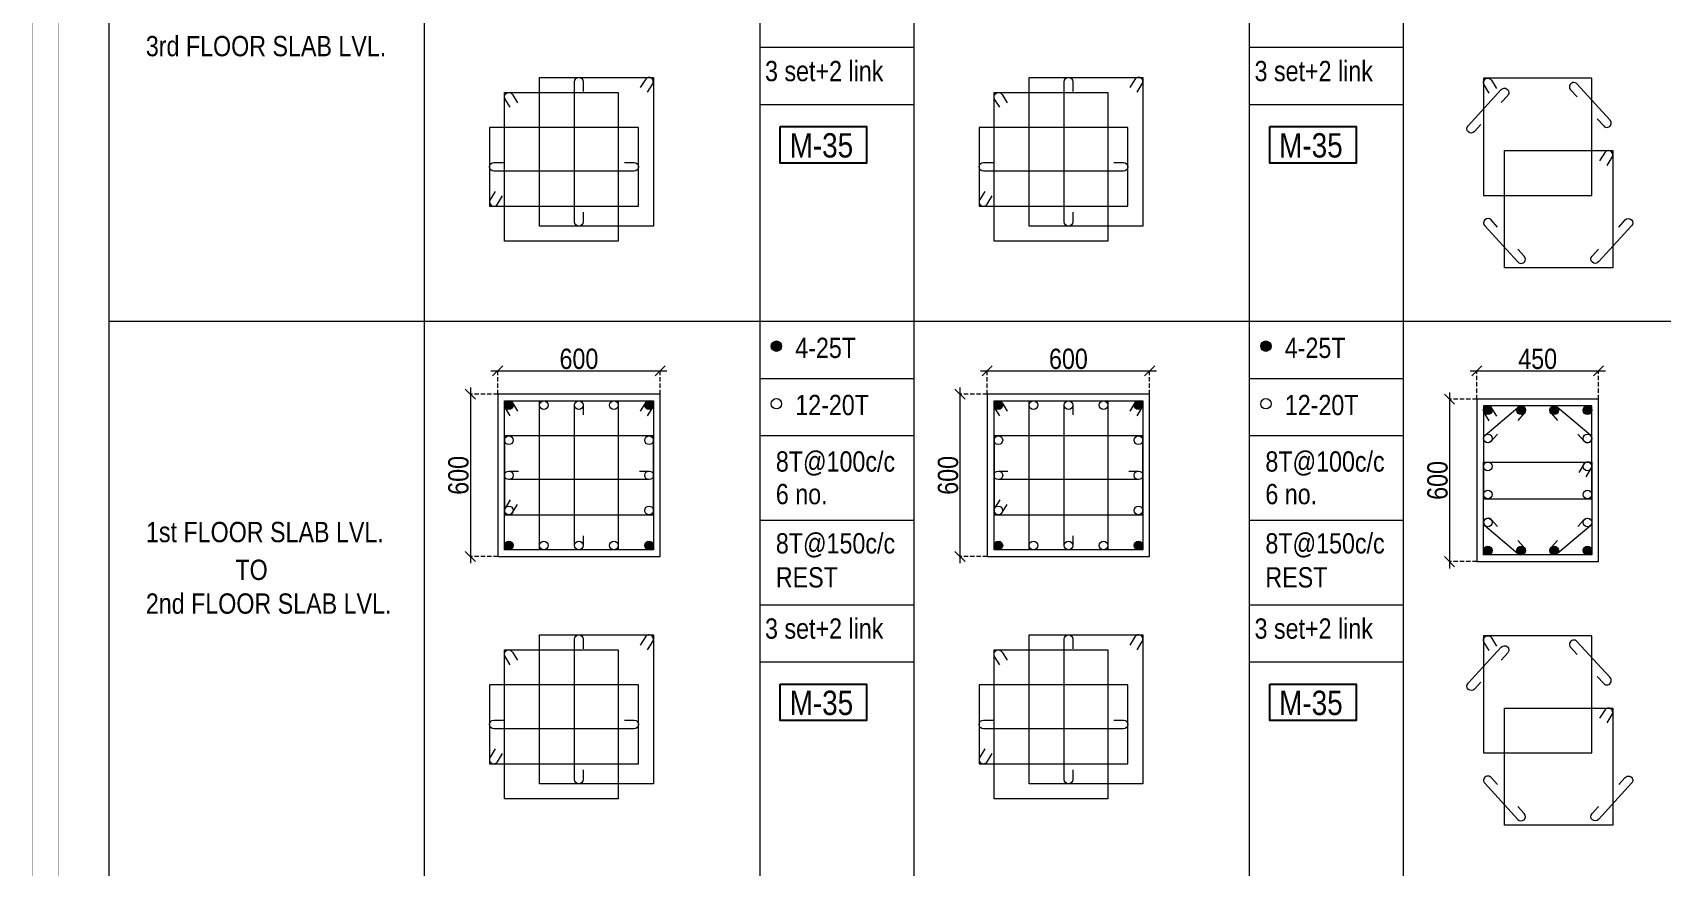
# Model space of a CAD drawing. Header units: millimetres. Extents: x 1112055 to 3390982, y -148532 to 766891.
# Drawn here: x 2078168 to 2102236, y 62093 to 74417 of the extents above; entities that cross this region are included whole.
import ezdxf
from ezdxf.enums import TextEntityAlignment as Align

# ---------------------------------------------------------------- set-up
doc = ezdxf.new("R2010")
doc.units = ezdxf.units.MM
doc.header["$PDMODE"] = 35
doc.header["$PDSIZE"] = -25
doc.linetypes.add('DASHED2', pattern=[0.375, 0.25, -0.125])
doc.linetypes.add('Hidden', pattern=[9.525, 6.35, -3.175])
for name, color, linetype, lineweight in [('B COL. SIZE DIM', 220, 'Continuous', 25), ('B COLSCH', 204, 'Continuous', 20), ('B COLUMN', 1, 'Hidden', 9), ('B STEEL', 34, 'Continuous', 15), ('B TITLE BLOCK', 250, 'Continuous', 0)]:
    doc.layers.add(name, color=color, linetype=linetype, lineweight=lineweight)
doc.layers.add('B TEXT', color=7, linetype='Continuous')
doc.styles.add('dim inside', font='romans.shx', dxfattribs={"width": 0.8, "height": 125})
doc.styles.add('SWINC', font='swissc.ttf')
doc.dimstyles.new('dim inside', dxfattribs={"dimtxt": 125, "dimasz": 100, "dimexe": 0, "dimexo": 0, "dimgap": 10, "dimtad": 0, "dimdec": 0, "dimzin": 0, "dimdsep": 46, "dimtxsty": 'dim inside', "dimblk": 'SMALL', "dimcen": 0.09, "dimadec": 0, "dimazin": 0, "dimtfac": 1, "dimtdec": 0, "dimtofl": 0, "dimtmove": 0, "dimatfit": 3, "dimfxl": 1, "dimtolj": 1, "dimtzin": 0, "dimarcsym": 2})

# ---------------------------------------------------------------- blocks, each defined once
blk = doc.blocks.new('_Oblique')
at = {"color": 0, "linetype": 'ByBlock', "lineweight": -2}
blk.add_line((-0.5, -0.5), (0.5, 0.5), dxfattribs=at)
blk = doc.blocks.new('*D3772')
at = {"layer": 'B COL. SIZE DIM', "color": 250, "lineweight": 9, "ltscale": 250, "transparency": 16777216}
blk.add_line((2084941, 69418), (2087541, 69418), dxfattribs=at)
at = {"layer": 'B COL. SIZE DIM', "color": 250, "linetype": 'DASHED2', "lineweight": 9, "ltscale": 250, "transparency": 16777216}
for p, q in [((2085041, 69073), (2085041, 69418)), ((2087441, 69073), (2087441, 69418))]:
    blk.add_line(p, q, dxfattribs=at)
at = {"layer": 'Defpoints', "color": 0, "transparency": 16777216}
for p in [(2087441, 69418), (2085041, 69073), (2087441, 69073)]:
    blk.add_point(p, dxfattribs=at)
at = {"layer": 'B COL. SIZE DIM', "color": 250, "lineweight": 9, "transparency": 16777216, "xscale": 150, "yscale": 150, "zscale": 150, "rotation": 180}
blk.add_blockref('_Oblique', (2085041, 69418), dxfattribs=at)
at = {"layer": 'B COL. SIZE DIM', "color": 250, "lineweight": 9, "transparency": 16777216, "xscale": 150, "yscale": 150, "zscale": 150}
blk.add_blockref('_Oblique', (2087441, 69418), dxfattribs=at)
at = {"layer": 'B COL. SIZE DIM', "color": 6, "transparency": 16777216, "insert": (2086241, 69593), "char_height": 300, "attachment_point": 5, "style": 'SWINC'}
blk.add_mtext('\\A1;600', dxfattribs=at)
blk = doc.blocks.new('*D3773')
at = {"layer": 'B COL. SIZE DIM', "color": 250, "lineweight": 9, "ltscale": 250, "transparency": 16777216}
blk.add_line((2084637, 69173), (2084637, 66573), dxfattribs=at)
at = {"layer": 'B COL. SIZE DIM', "color": 250, "linetype": 'DASHED2', "lineweight": 9, "ltscale": 250, "transparency": 16777216}
for p, q in [((2085041, 69073), (2084637, 69073)), ((2085041, 66673), (2084637, 66673))]:
    blk.add_line(p, q, dxfattribs=at)
at = {"layer": 'Defpoints', "color": 0, "transparency": 16777216}
for p in [(2085041, 69073), (2084637, 66673), (2085041, 66673)]:
    blk.add_point(p, dxfattribs=at)
at = {"layer": 'B COL. SIZE DIM', "color": 250, "lineweight": 9, "transparency": 16777216, "xscale": 150, "yscale": 150, "zscale": 150}
for p, rotation in [((2084637, 69073), 90), ((2084637, 66673), 270)]:
    blk.add_blockref('_Oblique', p, dxfattribs=dict(at, rotation=rotation))
at = {"layer": 'B COL. SIZE DIM', "color": 6, "transparency": 16777216, "insert": (2084462, 67873), "char_height": 300, "attachment_point": 5, "rotation": 90, "style": 'SWINC'}
blk.add_mtext('\\A1;600', dxfattribs=at)
blk = doc.blocks.new('*D3784')
at = {"layer": 'B COL. SIZE DIM', "color": 250, "lineweight": 9, "ltscale": 250, "transparency": 16777216}
blk.add_line((2092174, 69418), (2094774, 69418), dxfattribs=at)
at = {"layer": 'B COL. SIZE DIM', "color": 250, "linetype": 'DASHED2', "lineweight": 9, "ltscale": 250, "transparency": 16777216}
for p, q in [((2092274, 69073), (2092274, 69418)), ((2094674, 69073), (2094674, 69418))]:
    blk.add_line(p, q, dxfattribs=at)
at = {"layer": 'Defpoints', "color": 0, "transparency": 16777216}
for p in [(2094674, 69418), (2092274, 69073), (2094674, 69073)]:
    blk.add_point(p, dxfattribs=at)
at = {"layer": 'B COL. SIZE DIM', "color": 250, "lineweight": 9, "transparency": 16777216, "xscale": 150, "yscale": 150, "zscale": 150, "rotation": 180}
blk.add_blockref('_Oblique', (2092274, 69418), dxfattribs=at)
at = {"layer": 'B COL. SIZE DIM', "color": 250, "lineweight": 9, "transparency": 16777216, "xscale": 150, "yscale": 150, "zscale": 150}
blk.add_blockref('_Oblique', (2094674, 69418), dxfattribs=at)
at = {"layer": 'B COL. SIZE DIM', "color": 6, "transparency": 16777216, "insert": (2093474, 69593), "char_height": 300, "attachment_point": 5, "style": 'SWINC'}
blk.add_mtext('\\A1;600', dxfattribs=at)
blk = doc.blocks.new('*D3785')
at = {"layer": 'B COL. SIZE DIM', "color": 250, "lineweight": 9, "ltscale": 250, "transparency": 16777216}
blk.add_line((2091871, 69173), (2091871, 66573), dxfattribs=at)
at = {"layer": 'B COL. SIZE DIM', "color": 250, "linetype": 'DASHED2', "lineweight": 9, "ltscale": 250, "transparency": 16777216}
for p, q in [((2092274, 69073), (2091871, 69073)), ((2092274, 66673), (2091871, 66673))]:
    blk.add_line(p, q, dxfattribs=at)
at = {"layer": 'Defpoints', "color": 0, "transparency": 16777216}
for p in [(2092274, 69073), (2091871, 66673), (2092274, 66673)]:
    blk.add_point(p, dxfattribs=at)
at = {"layer": 'B COL. SIZE DIM', "color": 250, "lineweight": 9, "transparency": 16777216, "xscale": 150, "yscale": 150, "zscale": 150}
for p, rotation in [((2091871, 69073), 90), ((2091871, 66673), 270)]:
    blk.add_blockref('_Oblique', p, dxfattribs=dict(at, rotation=rotation))
at = {"layer": 'B COL. SIZE DIM', "color": 6, "transparency": 16777216, "insert": (2091696, 67873), "char_height": 300, "attachment_point": 5, "rotation": 90, "style": 'SWINC'}
blk.add_mtext('\\A1;600', dxfattribs=at)
blk = doc.blocks.new('*D3792')
at = {"layer": 'B COL. SIZE DIM', "color": 250, "lineweight": 9, "ltscale": 250, "transparency": 16777216}
blk.add_line((2099408, 69418), (2101408, 69418), dxfattribs=at)
at = {"layer": 'B COL. SIZE DIM', "color": 250, "linetype": 'DASHED2', "lineweight": 9, "ltscale": 250, "transparency": 16777216}
for p, q in [((2099508, 68998), (2099508, 69418)), ((2101308, 68998), (2101308, 69418))]:
    blk.add_line(p, q, dxfattribs=at)
at = {"layer": 'Defpoints', "color": 0, "transparency": 16777216}
for p in [(2101308, 69418), (2099508, 68998), (2101308, 68998)]:
    blk.add_point(p, dxfattribs=at)
at = {"layer": 'B COL. SIZE DIM', "color": 250, "lineweight": 9, "transparency": 16777216, "xscale": 150, "yscale": 150, "zscale": 150, "rotation": 180}
blk.add_blockref('_Oblique', (2099508, 69418), dxfattribs=at)
at = {"layer": 'B COL. SIZE DIM', "color": 250, "lineweight": 9, "transparency": 16777216, "xscale": 150, "yscale": 150, "zscale": 150}
blk.add_blockref('_Oblique', (2101308, 69418), dxfattribs=at)
at = {"layer": 'B COL. SIZE DIM', "color": 6, "transparency": 16777216, "insert": (2100408, 69593), "char_height": 300, "attachment_point": 5, "style": 'SWINC'}
blk.add_mtext('\\A1;450', dxfattribs=at)
blk = doc.blocks.new('*D3793')
at = {"layer": 'B COL. SIZE DIM', "color": 250, "lineweight": 9, "ltscale": 250, "transparency": 16777216}
blk.add_line((2099104, 69098), (2099104, 66498), dxfattribs=at)
at = {"layer": 'B COL. SIZE DIM', "color": 250, "linetype": 'DASHED2', "lineweight": 9, "ltscale": 250, "transparency": 16777216}
for p, q in [((2099508, 68998), (2099104, 68998)), ((2099508, 66598), (2099104, 66598))]:
    blk.add_line(p, q, dxfattribs=at)
at = {"layer": 'Defpoints', "color": 0, "transparency": 16777216}
for p in [(2099508, 68998), (2099104, 66598), (2099508, 66598)]:
    blk.add_point(p, dxfattribs=at)
at = {"layer": 'B COL. SIZE DIM', "color": 250, "lineweight": 9, "transparency": 16777216, "xscale": 150, "yscale": 150, "zscale": 150}
for p, rotation in [((2099104, 68998), 90), ((2099104, 66598), 270)]:
    blk.add_blockref('_Oblique', p, dxfattribs=dict(at, rotation=rotation))
at = {"layer": 'B COL. SIZE DIM', "color": 6, "transparency": 16777216, "insert": (2098929, 67798), "char_height": 300, "attachment_point": 5, "rotation": 90, "style": 'SWINC'}
blk.add_mtext('\\A1;600', dxfattribs=at)

msp = doc.modelspace()

# ---------------------------------------------------------------- hatches: boundary and pattern name
at = {"layer": 'B STEEL', "lineweight": 9, "ltscale": 0.5}
h = msp.add_hatch(color=34, dxfattribs=at)
edge = h.paths.add_edge_path()
edge.add_arc((2089159.3, 69782.3), 76.8, 0, 360)
h = msp.add_hatch(color=34, dxfattribs=at)
edge = h.paths.add_edge_path()
edge.add_arc((2096392.8, 69782.3), 76.8, 0, 360)
h = msp.add_hatch(color=34, dxfattribs=at)
edge = h.paths.add_edge_path()
edge.add_arc((2085204.9, 68909.1), 64, 0, 360)
h = msp.add_hatch(color=34, dxfattribs=at)
edge = h.paths.add_edge_path()
edge.add_arc((2087276.9, 68909.1), 64, 180, 540, ccw=False)
h = msp.add_hatch(color=34, dxfattribs=at)
edge = h.paths.add_edge_path()
edge.add_arc((2092438.4, 68909.1), 64, 0, 360)
h = msp.add_hatch(color=34, dxfattribs=at)
edge = h.paths.add_edge_path()
edge.add_arc((2094510.4, 68909.1), 64, 180, 540, ccw=False)
h = msp.add_hatch(color=34, dxfattribs=at)
edge = h.paths.add_edge_path()
edge.add_arc((2099672, 68834.1), 64, 0, 360)
h = msp.add_hatch(color=34, dxfattribs=at)
edge = h.paths.add_edge_path()
edge.add_arc((2100162.6, 68834.1), 64, 180, 540, ccw=False)
h = msp.add_hatch(color=34, dxfattribs=at)
edge = h.paths.add_edge_path()
edge.add_arc((2100653.3, 68834.1), 64, 180, 540, ccw=False)
h = msp.add_hatch(color=34, dxfattribs=at)
edge = h.paths.add_edge_path()
edge.add_arc((2101144, 68834.1), 64, 180, 540, ccw=False)
h = msp.add_hatch(color=34, dxfattribs=at)
edge = h.paths.add_edge_path()
edge.add_arc((2085204.9, 66837.1), 64, 0, 360, ccw=False)
h = msp.add_hatch(color=34, dxfattribs=at)
edge = h.paths.add_edge_path()
edge.add_arc((2087276.9, 66837.1), 64, -180, 180)
h = msp.add_hatch(color=34, dxfattribs=at)
edge = h.paths.add_edge_path()
edge.add_arc((2092438.4, 66837.1), 64, 0, 360, ccw=False)
h = msp.add_hatch(color=34, dxfattribs=at)
edge = h.paths.add_edge_path()
edge.add_arc((2094510.4, 66837.1), 64, -180, 180)
h = msp.add_hatch(color=34, dxfattribs=at)
edge = h.paths.add_edge_path()
edge.add_arc((2099672, 66762.1), 64, 0, 360, ccw=False)
h = msp.add_hatch(color=34, dxfattribs=at)
edge = h.paths.add_edge_path()
edge.add_arc((2100162.6, 66762.1), 64, -180, 180)
h = msp.add_hatch(color=34, dxfattribs=at)
edge = h.paths.add_edge_path()
edge.add_arc((2100653.3, 66762.1), 64, -180, 180)
h = msp.add_hatch(color=34, dxfattribs=at)
edge = h.paths.add_edge_path()
edge.add_arc((2101144, 66762.1), 64, -180, 180)

# ---------------------------------------------------------------- linework, layer by layer
at = {"layer": 'B COLSCH', "color": 250, "lineweight": 0}
for p, q in [((2079293.2, 87949.3), (2079293.2, 21698.7)), ((2083953.8, 86630.3), (2083953.8, 21698.7)), ((2088913, 86630.3), (2088913, 28951.4)), ((2091187.4, 86630.3), (2091187.4, 21698.7)), ((2096146.5, 86630.3), (2096146.5, 28951.4)), ((2098420.9, 86630.3), (2098420.9, 21698.7)), ((2088913, 74200.9), (2091187.4, 74200.9)), ((2096146.5, 74200.9), (2098420.9, 74200.9)), ((2088913, 73355.9), (2091187.4, 73355.9)), ((2096146.5, 73355.9), (2098420.9, 73355.9)), ((2079293.2, 70150.6), (2221391.2, 70150.6)), ((2088913, 69305.6), (2091187.4, 69305.6)), ((2096146.5, 69305.6), (2098420.9, 69305.6)), ((2088913, 68460.6), (2091187.4, 68460.6)), ((2096146.5, 68460.6), (2098420.9, 68460.6)), ((2088913, 67210.8), (2091187.4, 67210.8)), ((2096146.5, 67210.8), (2098420.9, 67210.8)), ((2088913, 65961), (2091187.4, 65961)), ((2096146.5, 65961), (2098420.9, 65961)), ((2088913, 65116.1), (2091187.4, 65116.1)), ((2096146.5, 65116.1), (2098420.9, 65116.1))]:
    msp.add_line(p, q, dxfattribs=at)
at = {"layer": 'B COLUMN', "color": 1, "linetype": 'ByBlock', "lineweight": 20}
for points in [[(2085040.9, 66673.1), (2087440.9, 66673.1), (2087440.9, 69073.1), (2085040.9, 69073.1)], [(2092274.4, 66673.1), (2094674.4, 66673.1), (2094674.4, 69073.1), (2092274.4, 69073.1)], [(2099508, 66598.1), (2101308, 66598.1), (2101308, 68998.1), (2099508, 68998.1)]]:
    msp.add_lwpolyline(points, close=True, dxfattribs=at)
at = {"layer": 'B STEEL', "color": 34, "lineweight": 9, "ltscale": 0.5}
for points in [[(2087340.9, 73755.2), (2087340.9, 71555.2), (2085658.9, 71555.2), (2085658.9, 73755.2)], [(2094574.4, 73755.2), (2094574.4, 71555.2), (2092892.4, 71555.2), (2092892.4, 73755.2)], [(2099608, 72010.9), (2101208, 72010.9), (2101208, 73742.1), (2099608, 73742.1)], [(2086822.9, 73532.1), (2086822.9, 71332.1), (2085140.9, 71332.1), (2085140.9, 73532.1)], [(2094056.4, 73532.1), (2094056.4, 71332.1), (2092374.4, 71332.1), (2092374.4, 73532.1)], [(2084919.6, 71850.1), (2087119.6, 71850.1), (2087119.6, 73014.1), (2084919.6, 73014.1)], [(2092153.1, 71850.1), (2094353.1, 71850.1), (2094353.1, 73014.1), (2092153.1, 73014.1)], [(2099916.5, 72673.3), (2101516.5, 72673.3), (2101516.5, 70942.1), (2099916.5, 70942.1)], [(2086822.9, 68973.1), (2086822.9, 66773.1), (2085140.9, 66773.1), (2085140.9, 68973.1)], [(2087340.9, 68973.1), (2087340.9, 66773.1), (2085658.9, 66773.1), (2085658.9, 68973.1)], [(2094056.4, 68973.1), (2094056.4, 66773.1), (2092374.4, 66773.1), (2092374.4, 68973.1)], [(2094574.4, 68973.1), (2094574.4, 66773.1), (2092892.4, 66773.1), (2092892.4, 68973.1)], [(2099608, 67526.9), (2101208, 67526.9), (2101208, 68898.1), (2099608, 68898.1)], [(2085140.9, 67291.1), (2087340.9, 67291.1), (2087340.9, 68455.1), (2085140.9, 68455.1)], [(2092374.4, 67291.1), (2094574.4, 67291.1), (2094574.4, 68455.1), (2092374.4, 68455.1)], [(2099608, 68069.3), (2101208, 68069.3), (2101208, 66698.1), (2099608, 66698.1)], [(2087340.9, 65515.3), (2087340.9, 63315.3), (2085658.9, 63315.3), (2085658.9, 65515.3)], [(2094574.4, 65515.3), (2094574.4, 63315.3), (2092892.4, 63315.3), (2092892.4, 65515.3)], [(2099608, 63771), (2101208, 63771), (2101208, 65502.3), (2099608, 65502.3)], [(2086822.9, 65292.3), (2086822.9, 63092.3), (2085140.9, 63092.3), (2085140.9, 65292.3)], [(2094056.4, 65292.3), (2094056.4, 63092.3), (2092374.4, 63092.3), (2092374.4, 65292.3)], [(2084919.6, 63610.2), (2087119.6, 63610.2), (2087119.6, 64774.3), (2084919.6, 64774.3)], [(2092153.1, 63610.2), (2094353.1, 63610.2), (2094353.1, 64774.3), (2092153.1, 64774.3)], [(2099916.5, 64433.5), (2101516.5, 64433.5), (2101516.5, 62702.3), (2099916.5, 62702.3)]]:
    msp.add_lwpolyline(points, close=True, dxfattribs=at)
for points in [[(2086304.9, 71761.8), (2086304.9, 71619.2, -1), (2086176.9, 71619.2), (2086176.9, 73691.2, -1), (2086304.9, 73691.2), (2086304.9, 73548.5)], [(2087256.6, 73536.1), (2087331.4, 73657.6, 1), (2087222.3, 73724.7), (2087147.6, 73603.2)], [(2093538.4, 71761.8), (2093538.4, 71619.2, -1), (2093410.4, 71619.2), (2093410.4, 73691.2, -1), (2093538.4, 73691.2), (2093538.4, 73548.5)], [(2094490.2, 73536.1), (2094564.9, 73657.6, 1), (2094455.9, 73724.7), (2094381.1, 73603.2)], [(2099692.2, 73523.1), (2099617.5, 73644.5, -1), (2099726.5, 73711.6), (2099801.3, 73590.2)], [(2101288.1, 73141.8), (2101384.5, 73036.7, 1), (2101478.9, 73123.3), (2100988.2, 73657.7, 1), (2100893.9, 73571.1), (2100990.4, 73466.1)], [(2085225.1, 73313), (2085150.4, 73434.5, -1), (2085259.4, 73501.6), (2085334.2, 73380.2)], [(2092458.7, 73313), (2092383.9, 73434.5, -1), (2092493, 73501.6), (2092567.7, 73380.2)], [(2099570.3, 73058.2), (2099473.8, 72953.1, -1), (2099379.5, 73039.7), (2099870.2, 73574.1, -1), (2099964.5, 73487.5), (2099868, 73382.4)], [(2086912.9, 72496.1), (2087055.6, 72496.1, -1), (2087055.6, 72368.1), (2084983.6, 72368.1, -1), (2084983.6, 72496.1), (2085126.3, 72496.1)], [(2094146.5, 72496.1), (2094289.1, 72496.1, -1), (2094289.1, 72368.1), (2092217.2, 72368.1, -1), (2092217.2, 72496.1), (2092359.8, 72496.1)], [(2101432.3, 72454.3), (2101507, 72575.8, 1), (2101398, 72642.9), (2101323.2, 72521.4)], [(2085003.9, 72069.1), (2084929.1, 71947.7, 1), (2085038.1, 71880.6), (2085112.9, 72002)], [(2092237.4, 72069.1), (2092162.6, 71947.7, 1), (2092271.7, 71880.6), (2092346.5, 72002)], [(2099815.6, 71542.4), (2099719.1, 71647.5, 1), (2099624.8, 71560.9), (2100115.5, 71026.5, 1), (2100209.8, 71113.1), (2100113.3, 71218.2)], [(2101605.8, 71542.4), (2101702.3, 71647.5, -1), (2101796.6, 71560.9), (2101306, 71026.5, -1), (2101211.7, 71113.1), (2101308.1, 71218.2)], [(2085225.1, 68754.1), (2085150.4, 68875.5, -1), (2085259.4, 68942.6), (2085334.2, 68821.2)], [(2086304.9, 66979.8), (2086304.9, 66837.1, -1), (2086176.9, 66837.1), (2086176.9, 68909.1, -1), (2086304.9, 68909.1), (2086304.9, 68766.4)], [(2087256.6, 68754.1), (2087331.4, 68875.5, 1), (2087222.3, 68942.6), (2087147.6, 68821.2)], [(2092458.7, 68754.1), (2092383.9, 68875.5, -1), (2092493, 68942.6), (2092567.7, 68821.2)], [(2093538.4, 66979.8), (2093538.4, 66837.1, -1), (2093410.4, 66837.1), (2093410.4, 68909.1, -1), (2093538.4, 68909.1), (2093538.4, 68766.4)], [(2094490.2, 68754.1), (2094564.9, 68875.5, 1), (2094455.9, 68942.6), (2094381.1, 68821.2)], [(2099692.2, 68679.1), (2099617.5, 68800.5, -1), (2099726.5, 68867.6), (2099801.3, 68746.2)], [(2099815.6, 68481.5), (2099719.1, 68376.4, -1), (2099624.8, 68463), (2100115.5, 68877.4, -1), (2100209.8, 68790.8), (2100113.3, 68685.7)], [(2101000.3, 68481.5), (2101096.8, 68376.4, 1), (2101191.1, 68463), (2100700.5, 68877.4, 1), (2100606.1, 68790.8), (2100702.6, 68685.7)], [(2087134.2, 67937.1), (2087276.9, 67937.1, -1), (2087276.9, 67809.1), (2085204.9, 67809.1, -1), (2085204.9, 67937.1), (2085347.5, 67937.1)], [(2094367.8, 67937.1), (2094510.4, 67937.1, -1), (2094510.4, 67809.1), (2092438.4, 67809.1, -1), (2092438.4, 67937.1), (2092581.1, 67937.1)], [(2101123.7, 67850.3), (2101198.5, 67971.7, 1), (2101089.4, 68038.9), (2101014.7, 67917.4)], [(2085225.1, 67510.2), (2085150.4, 67388.7, 1), (2085259.4, 67321.6), (2085334.2, 67443)], [(2092458.7, 67510.2), (2092383.9, 67388.7, 1), (2092493, 67321.6), (2092567.7, 67443)], [(2099815.6, 67114.7), (2099719.1, 67219.8, 1), (2099624.8, 67133.2), (2100115.5, 66718.8, 1), (2100209.8, 66805.4), (2100113.3, 66910.5)], [(2101000.3, 67114.7), (2101096.8, 67219.8, -1), (2101191.1, 67133.2), (2100700.5, 66718.8, -1), (2100606.1, 66805.4), (2100702.6, 66910.5)], [(2086304.9, 63522), (2086304.9, 63379.4, -1), (2086176.9, 63379.4), (2086176.9, 65451.3, -1), (2086304.9, 65451.3), (2086304.9, 65308.7)], [(2087256.6, 65296.3), (2087331.4, 65417.8, 1), (2087222.3, 65484.9), (2087147.6, 65363.4)], [(2093538.4, 63522), (2093538.4, 63379.4, -1), (2093410.4, 63379.4), (2093410.4, 65451.3, -1), (2093538.4, 65451.3), (2093538.4, 65308.7)], [(2094490.2, 65296.3), (2094564.9, 65417.8, 1), (2094455.9, 65484.9), (2094381.1, 65363.4)], [(2099692.2, 65283.2), (2099617.5, 65404.7, -1), (2099726.5, 65471.8), (2099801.3, 65350.3)], [(2085225.1, 65073.2), (2085150.4, 65194.7, -1), (2085259.4, 65261.8), (2085334.2, 65140.3)], [(2092458.7, 65073.2), (2092383.9, 65194.7, -1), (2092493, 65261.8), (2092567.7, 65140.3)], [(2099570.3, 64818.3), (2099473.8, 64713.2, -1), (2099379.5, 64799.8), (2099870.2, 65334.2, -1), (2099964.5, 65247.6), (2099868, 65142.6)], [(2101288.1, 64902), (2101384.5, 64796.9, 1), (2101478.9, 64883.5), (2100988.2, 65417.9, 1), (2100893.9, 65331.3), (2100990.4, 65226.2)], [(2101432.3, 64214.4), (2101507, 64335.9, 1), (2101398, 64403), (2101323.2, 64281.5)], [(2086912.9, 64256.3), (2087055.6, 64256.3, -1), (2087055.6, 64128.2), (2084983.6, 64128.2, -1), (2084983.6, 64256.3), (2085126.3, 64256.3)], [(2094146.5, 64256.3), (2094289.1, 64256.3, -1), (2094289.1, 64128.2), (2092217.2, 64128.2, -1), (2092217.2, 64256.3), (2092359.8, 64256.3)], [(2085003.9, 63829.3), (2084929.1, 63707.8, 1), (2085038.1, 63640.7), (2085112.9, 63762.2)], [(2092237.4, 63829.3), (2092162.6, 63707.8, 1), (2092271.7, 63640.7), (2092346.5, 63762.2)], [(2099815.6, 63302.6), (2099719.1, 63407.6, 1), (2099624.8, 63321), (2100115.5, 62786.7, 1), (2100209.8, 62873.2), (2100113.3, 62978.3)], [(2101605.8, 63302.6), (2101702.3, 63407.6, -1), (2101796.6, 63321), (2101306, 62786.7, -1), (2101211.7, 62873.2), (2101308.1, 62978.3)]]:
    msp.add_lwpolyline(points, format="xyb", dxfattribs=at)
for centre, radius in [((2089159.3, 69782.3), 76.8), ((2096392.8, 69782.3), 76.8), ((2085204.9, 68909.1), 64), ((2085722.9, 68909.1), 64), ((2086240.9, 68909.1), 64), ((2086758.9, 68909.1), 64), ((2087276.9, 68909.1), 64), ((2089159.3, 68932), 76.8), ((2092438.4, 68909.1), 64), ((2092956.4, 68909.1), 64), ((2093474.4, 68909.1), 64), ((2093992.4, 68909.1), 64), ((2094510.4, 68909.1), 64), ((2096392.8, 68932), 76.8), ((2099672, 68834.1), 64), ((2100162.6, 68834.1), 64), ((2100653.3, 68834.1), 64), ((2101144, 68834.1), 64), ((2085204.9, 68391.1), 64), ((2087276.9, 68391.1), 64), ((2092438.4, 68391.1), 64), ((2094510.4, 68391.1), 64), ((2099672, 68419.7), 64), ((2101144, 68419.7), 64), ((2085204.9, 67873.1), 64), ((2087276.9, 67873.1), 64), ((2092438.4, 67873.1), 64), ((2094510.4, 67873.1), 64), ((2099672, 68005.3), 64), ((2101144, 68005.3), 64), ((2099672, 67590.9), 64), ((2101144, 67590.9), 64), ((2085204.9, 67355.1), 64), ((2087276.9, 67355.1), 64), ((2092438.4, 67355.1), 64), ((2094510.4, 67355.1), 64), ((2099672, 67176.5), 64), ((2101144, 67176.5), 64), ((2085204.9, 66837.1), 64), ((2085722.9, 66837.1), 64), ((2086240.9, 66837.1), 64), ((2086758.9, 66837.1), 64), ((2087276.9, 66837.1), 64), ((2092438.4, 66837.1), 64), ((2092956.4, 66837.1), 64), ((2093474.4, 66837.1), 64), ((2093992.4, 66837.1), 64), ((2094510.4, 66837.1), 64), ((2099672, 66762.1), 64), ((2100162.6, 66762.1), 64), ((2100653.3, 66762.1), 64), ((2101144, 66762.1), 64)]:
    msp.add_circle(centre, radius, dxfattribs=at)
at = {"layer": 'B TEXT', "color": 1}
for points in [[(2089216.6, 73026.9), (2090491.2, 73026.9), (2090491.2, 72488.9), (2089216.6, 72488.9)], [(2096450.2, 73026.9), (2097724.8, 73026.9), (2097724.8, 72488.9), (2096450.2, 72488.9)], [(2089216.6, 64787), (2090491.2, 64787), (2090491.2, 64249), (2089216.6, 64249)], [(2096450.2, 64787), (2097724.8, 64787), (2097724.8, 64249), (2096450.2, 64249)]]:
    msp.add_lwpolyline(points, close=True, dxfattribs=at)
at = {"layer": 'B TITLE BLOCK', "color": 1, "const_width": 8.39}
msp.add_lwpolyline([(2078172.1, 89197.9), (2078172.1, 4151.5), (2233571.1, 4151.5), (2233571.1, 89197.9)], close=True, dxfattribs=at)
at = {"layer": 'B TITLE BLOCK', "color": 250, "lineweight": 0, "const_width": 8.39}
msp.add_lwpolyline([(2078545.8, 88824.2), (2078545.8, 4525.2), (2233197.4, 4525.2), (2233197.4, 88824.2)], close=True, dxfattribs=at)

# ---------------------------------------------------------------- texts
at = {"layer": 'B TEXT', "color": 1, "style": 'SWINC'}
for s, height, p in [('3rd FLOOR SLAB LVL.', 300, (2079841.4, 73977.5)), ('M-35', 360, (2089354, 72462.3)), ('M-35', 360, (2096587.5, 72462.3)), ('1st FLOOR SLAB LVL.', 300, (2079843.3, 66795)), ('TO', 300, (2081165.1, 66236.9)), ('2nd FLOOR SLAB LVL.', 300, (2079841.4, 65737.7)), ('M-35', 360, (2089354, 64222.5)), ('M-35', 360, (2096587.5, 64222.5))]:
    msp.add_text(s, height=height, dxfattribs=at).set_placement(p, align=Align.BOTTOM_LEFT)
at = {"layer": 'B TEXT', "style": 'SWINC'}
for s, p in [('3 set+2 link', (2088991.2, 73698.4)), ('3 set+2 link', (2096224.7, 73698.4)), ('4-25T', (2089437.8, 69607.7)), ('4-25T', (2096671.3, 69607.7)), ('12-20T', (2089437.8, 68762.7)), ('12-20T', (2096671.3, 68762.7)), ('8T@100c/c', (2089150.8, 67927.9)), ('8T@100c/c', (2096384.4, 67927.9)), ('6 no.', (2089150.8, 67446.1)), ('6 no.', (2096384.4, 67446.1)), ('8T@150c/c', (2089150.8, 66718)), ('8T@150c/c', (2096384.4, 66718)), ('REST', (2089150.8, 66215.6)), ('REST', (2096384.4, 66215.6)), ('3 set+2 link', (2088991.2, 65458.6)), ('3 set+2 link', (2096224.7, 65458.6))]:
    msp.add_text(s, height=300, dxfattribs=at).set_placement(p)

# ---------------------------------------------------------------- dimensions: what is measured, and where the dimension line sits
at = {"layer": 'B COL. SIZE DIM', "color": 250, "ltscale": 250}
for base, p1, p2, picture, middle in [((2087440.9, 69418.1), (2085040.9, 69073.1), (2087440.9, 69073.1), '*D3772', (2086240.9, 69593.1)), ((2094674.4, 69418.1), (2092274.4, 69073.1), (2094674.4, 69073.1), '*D3784', (2093474.4, 69593.1)), ((2101308, 69418.1), (2099508, 68998.1), (2101308, 68998.1), '*D3792', (2100408, 69593.1))]:
    dim = msp.add_linear_dim(base=base, p1=p1, p2=p2, dimstyle='dim inside', override={"dimtxt": 300, "dimasz": 150, "dimgap": 25, "dimtad": 3, "dimlfac": 0.25, "dimtxsty": 'SWINC', "dimblk1": 'Oblique', "dimblk2": 'Oblique', "dimsah": 1, "dimdle": 100, "dimclrd": 250, "dimclre": 250, "dimclrt": 6, "dimfxl": 1000, "dimlwd": 9, "dimlwe": 9}, dxfattribs=at)
    dim.commit()
    dim.dimension.update_dxf_attribs({"geometry": picture, "text_midpoint": middle})
for base, p1, p2, picture, middle in [((2084637, 66673.1), (2085040.9, 69073.1), (2085040.9, 66673.1), '*D3773', (2084462, 67873.1)), ((2091870.5, 66673.1), (2092274.4, 69073.1), (2092274.4, 66673.1), '*D3785', (2091695.5, 67873.1)), ((2099104.1, 66598.1), (2099508, 68998.1), (2099508, 66598.1), '*D3793', (2098929.1, 67798.1))]:
    dim = msp.add_linear_dim(base=base, p1=p1, p2=p2, angle=90, dimstyle='dim inside', override={"dimtxt": 300, "dimasz": 150, "dimgap": 25, "dimtad": 3, "dimlfac": 0.25, "dimtxsty": 'SWINC', "dimblk1": 'Oblique', "dimblk2": 'Oblique', "dimsah": 1, "dimdle": 100, "dimclrd": 250, "dimclre": 250, "dimclrt": 6, "dimfxl": 1000, "dimlwd": 9, "dimlwe": 9}, dxfattribs=at)
    dim.commit()
    dim.dimension.update_dxf_attribs({"geometry": picture, "text_midpoint": middle})

doc.saveas('drawing.dxf')
